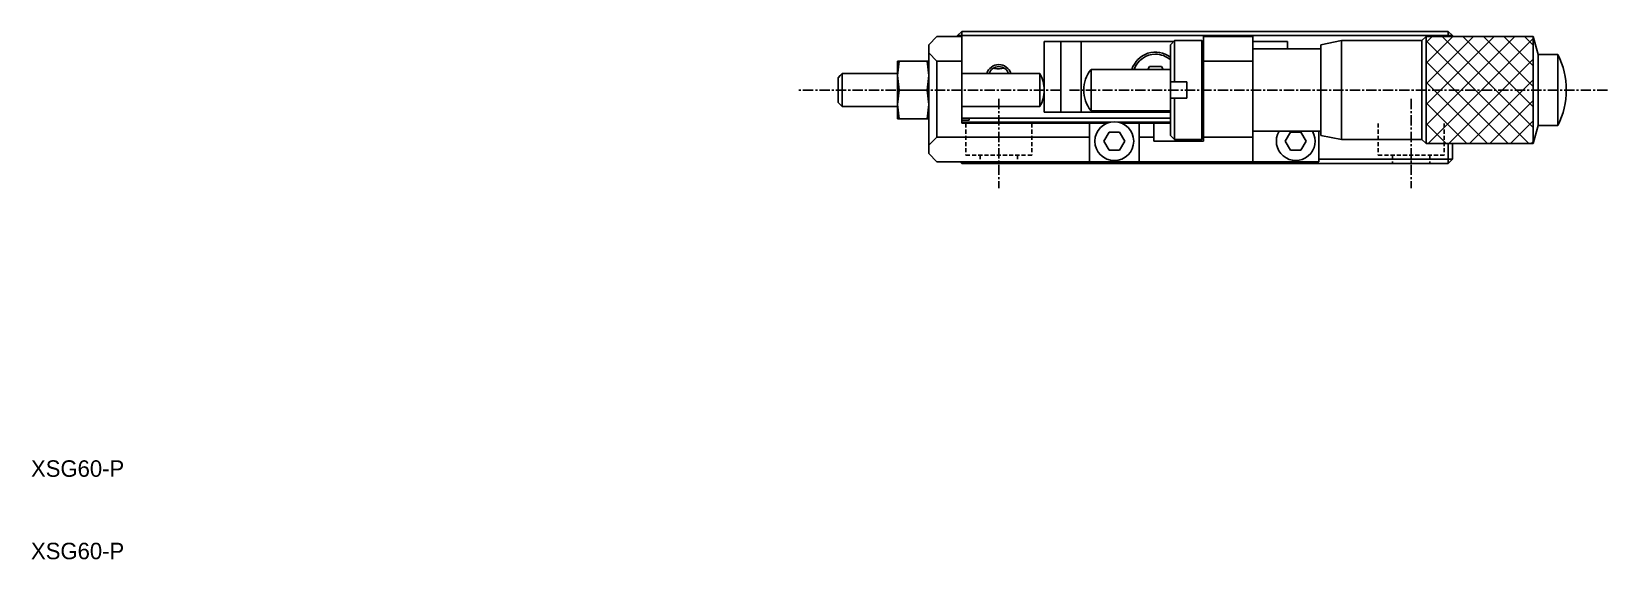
# Model space of a CAD drawing. Extents: x 10 to 357, y 10 to 228.
# Drawn here: x 10.1 to 201.2, y 10 to 74 of the extents above; entities that cross this region are included whole.
import ezdxf

# ---------------------------------------------------------------- set-up
doc = ezdxf.new("R2010")
doc.units = 0
doc.linetypes.add('CENTER', pattern=[2, 1.25, -0.25, 0.25, -0.25])
doc.linetypes.add('DASHED', pattern=[0.75, 0.5, -0.25])
doc.layers.get('0').update_dxf_attribs({"linetype": 'CONTINUOUS'})
doc.layers.add('CENTER', color=1, linetype='CENTER')
doc.styles.get("Standard").update_dxf_attribs({"font": 'FG教科書体NT-M'})

msp = doc.modelspace()

# ---------------------------------------------------------------- linework, layer by layer
at = {"color": 7, "linetype": 'CONTINUOUS'}
for p, q in [((118.849997, 72.4), (119.849997, 73.4)), ((119.849997, 73.4), (122.849997, 73.4)), ((122.849997, 74), (122.349997, 73.5)), ((122.349997, 73.4), (122.349997, 73.5)), ((122.349997, 73.5), (122.849997, 73.5)), ((122.849997, 74), (122.849997, 73.5)), ((122.849997, 74), (181.849997, 74)), ((122.849997, 73.5), (122.849997, 73.4)), ((181.849997, 73.5), (122.849997, 73.5)), ((122.849997, 73.4), (122.849997, 70.4)), ((132.849997, 64.2), (132.849997, 72.8)), ((132.849997, 72.8), (134.849997, 72.8)), ((134.849997, 72.8), (134.849997, 64.2)), ((137.349997, 72.8), (134.849997, 72.8)), ((137.349997, 64.2), (137.349997, 72.8)), ((137.349997, 72.8), (148.549997, 72.8)), ((148.649997, 72.9), (148.149997, 72.4)), ((148.649997, 72.9), (148.649997, 67.9)), ((151.949997, 72.9), (148.649997, 72.9)), ((151.949997, 66.9), (151.949997, 72.9)), ((152.149997, 72.7), (151.949997, 72.9)), ((152.049997, 72.8), (152.149997, 72.8)), ((152.149997, 73.4), (158.149997, 73.4)), ((152.149997, 70.4), (152.149997, 73.4)), ((158.149997, 73.4), (158.149997, 70.4)), ((158.149997, 72.8), (162.349997, 72.8)), ((162.349997, 72.8), (162.349997, 71.9)), ((168.899996, 72.899996), (166.399997, 72.399997)), ((168.899996, 72.899996), (168.899996, 60.900004)), ((178.650001, 72.899996), (168.899996, 72.899996)), ((179.150003, 73.399999), (178.650001, 72.899996)), ((178.650001, 72.899996), (178.650001, 60.900004)), ((179.150003, 73.399999), (192.150004, 73.399999)), ((179.150003, 60.400001), (179.150003, 73.399999)), ((181.849997, 73.5), (181.849997, 74)), ((182.349997, 73.5), (181.849997, 74)), ((181.849997, 73.399999), (181.849997, 73.5)), ((181.849997, 73.5), (182.349997, 73.5)), ((182.349997, 73.5), (182.349997, 73.399999)), ((192.739492, 71.2), (192.150004, 73.399999)), ((192.150004, 73.399999), (192.150004, 60.400001)), ((118.849997, 71.4), (118.849997, 72.4)), ((119.849997, 70.4), (118.849997, 71.4)), ((118.849997, 70.4), (118.849997, 71.4)), ((148.149997, 67.9), (148.149997, 72.4)), ((166.399997, 71.9), (158.149997, 71.9)), ((166.399997, 72.399997), (166.399997, 61.400003)), ((192.739492, 71.2), (192.739492, 62.6)), ((195.150003, 71.2), (192.739492, 71.2)), ((195.150003, 71.2), (195.150003, 62.6)), ((108.349997, 68.9), (108.099997, 68.65)), ((108.349997, 68.9), (108.349996, 64.9)), ((115.049977, 68.9), (108.349997, 68.9)), ((115.247069, 70.4), (115.049997, 68.65)), ((115.049997, 70.4), (115.247069, 70.4)), ((115.049997, 68.65), (115.049997, 70.4)), ((118.652924, 70.4), (115.247069, 70.4)), ((118.849997, 68.65), (118.652924, 70.4)), ((118.652924, 70.4), (118.849997, 70.4)), ((118.849997, 68.9), (118.849997, 70.4)), ((118.849997, 64.9), (118.849997, 68.9)), ((122.849997, 70.4), (119.849997, 70.4)), ((119.849997, 70.4), (119.849997, 61.2)), ((122.849997, 62.9), (122.849997, 70.4)), ((132.314098, 68.9), (122.849997, 68.9)), ((126.804993, 69.513329), (126.66261, 69.544031)), ((132.314098, 64.899995), (132.314098, 68.900005)), ((132.314098, 64.9), (132.314098, 68.9)), ((138.527506, 69.399996), (138.527506, 64.400004)), ((148.149997, 69.399996), (138.527506, 69.399996)), ((145.426234, 69.399996), (145.628309, 69.75)), ((145.628309, 69.75), (147.071684, 69.75)), ((147.071684, 69.75), (147.273759, 69.399996)), ((158.149997, 70.4), (152.149997, 70.4)), ((152.149997, 70.4), (152.149997, 61.2)), ((158.149997, 61.2), (158.149997, 70.4)), ((107.849996, 65.4), (107.849997, 68.4)), ((108.099997, 68.65), (107.849997, 68.4)), ((115.049996, 65.15), (115.049997, 68.65)), ((115.247069, 66.9), (115.049996, 65.15)), ((115.049997, 68.65), (115.247069, 66.9)), ((118.652924, 66.9), (115.247069, 66.9)), ((118.652924, 66.9), (118.849997, 68.65)), ((118.849996, 65.15), (118.652924, 66.9)), ((148.649997, 67.9), (148.149997, 67.9)), ((148.149997, 67.9), (148.149997, 65.9)), ((150.149997, 67.9), (148.649997, 67.9)), ((150.149996, 65.9), (150.149997, 67.9)), ((151.949996, 60.9), (151.949997, 66.9)), ((107.849996, 65.4), (108.099996, 65.15)), ((108.099996, 65.15), (108.349996, 64.9)), ((115.049996, 65.15), (115.247069, 63.4)), ((115.049996, 63.4), (115.049996, 65.15)), ((118.652924, 63.4), (118.849996, 65.15)), ((148.149996, 61.4), (148.149996, 65.9)), ((148.149996, 65.9), (148.649996, 65.9)), ((148.649996, 65.9), (148.649996, 60.9)), ((148.649996, 65.9), (150.149996, 65.9)), ((108.349996, 64.9), (115.049977, 64.9)), ((115.247069, 63.4), (115.049996, 63.4)), ((118.652924, 63.4), (115.247069, 63.4)), ((118.849996, 63.4), (118.652924, 63.4)), ((118.849997, 60.2), (118.849997, 64.9)), ((122.849997, 64.9), (132.314098, 64.9)), ((122.849997, 63.5), (148.149997, 63.5)), ((123.749997, 63.25), (122.849997, 63.25)), ((123.749997, 63.25), (123.749997, 63.5)), ((134.849997, 64.2), (132.849997, 64.2)), ((134.849997, 64.2), (137.349997, 64.2)), ((148.149997, 64.2), (137.349997, 64.2)), ((138.527506, 64.400004), (148.149997, 64.400004)), ((118.849997, 60.2), (119.849997, 61.2)), ((119.849997, 61.2), (138.349997, 61.2)), ((140.867814, 63), (122.849997, 63)), ((138.349997, 62.9), (122.849997, 62.9)), ((138.349997, 61.2), (138.349997, 62.9)), ((138.349997, 62.9), (140.523861, 62.9)), ((138.349997, 61.2), (138.349997, 58.2)), ((140.079826, 60.7), (140.714911, 61.8)), ((140.714911, 61.8), (140.079826, 60.7)), ((140.714911, 61.8), (141.985082, 61.8)), ((141.985082, 61.8), (140.714911, 61.8)), ((148.149997, 63), (141.832179, 63)), ((141.985082, 61.8), (142.620167, 60.7)), ((142.620167, 60.7), (141.985082, 61.8)), ((142.176132, 62.9), (144.349997, 62.9)), ((144.349997, 62.9), (144.349997, 61.2)), ((146.149997, 62.9), (144.349997, 62.9)), ((144.349997, 61.2), (146.149997, 61.2)), ((144.349997, 58.2), (144.349997, 61.2)), ((146.149997, 62.9), (146.149997, 61.2)), ((148.149997, 62.9), (146.149997, 62.9)), ((146.149997, 61.2), (146.149997, 60.7)), ((148.149996, 61.4), (148.649996, 60.9)), ((152.149997, 61.2), (158.149997, 61.2)), ((152.149997, 60.7), (152.149997, 61.2)), ((158.149997, 61.9), (166.399997, 61.9)), ((158.149997, 61.2), (158.149997, 58.2)), ((162.079826, 60.7), (162.714911, 61.8)), ((162.714911, 61.8), (162.079826, 60.7)), ((162.714911, 61.8), (163.985082, 61.8)), ((163.985082, 61.8), (162.714911, 61.8)), ((163.985082, 61.8), (164.620167, 60.7)), ((164.620167, 60.7), (163.985082, 61.8)), ((166.149997, 61.9), (166.149997, 58.2)), ((166.399997, 61.400003), (168.899996, 60.900004)), ((192.150004, 60.400001), (192.739492, 62.6)), ((192.739492, 62.6), (195.150003, 62.6)), ((118.849997, 59.2), (118.849997, 60.2)), ((140.714911, 59.6), (140.079826, 60.7)), ((141.985082, 59.6), (140.714911, 59.6)), ((142.620167, 60.7), (141.985082, 59.6)), ((146.149997, 60.7), (152.149997, 60.7)), ((148.649996, 60.9), (151.949996, 60.9)), ((151.949996, 60.9), (152.149996, 61.1)), ((162.714911, 59.6), (162.079826, 60.7)), ((163.985082, 59.6), (162.714911, 59.6)), ((164.620167, 60.7), (163.985082, 59.6)), ((168.899996, 60.900004), (178.650001, 60.900004)), ((178.650001, 60.900004), (179.150003, 60.400001)), ((192.150004, 60.400001), (179.150003, 60.400001)), ((181.849997, 58.5), (181.849997, 60.400001)), ((182.349997, 60.400001), (182.349997, 58.5)), ((119.849997, 58.2), (118.849997, 59.2)), ((138.349997, 58.2), (119.849997, 58.2)), ((122.849997, 58), (122.649997, 58.2)), ((122.849997, 58), (122.849997, 58.2)), ((181.849997, 58), (122.849997, 58)), ((144.349997, 58.2), (138.349997, 58.2)), ((158.149997, 58.2), (144.349997, 58.2)), ((158.149997, 58.2), (161.149997, 58.2)), ((166.149997, 58.2), (161.149997, 58.2)), ((166.149997, 58.5), (181.849997, 58.5)), ((181.849997, 58), (181.849997, 58.5)), ((182.349997, 58.5), (181.849997, 58.5)), ((181.849997, 58), (182.349997, 58.5))]:
    msp.add_line(p, q, dxfattribs=at)
at = {"color": 3, "linetype": 'CONTINUOUS'}
for p, q in [((179.150003, 73.399999), (179.150003, 60.400001)), ((192.150004, 73.399999), (179.150003, 73.399999)), ((179.150003, 72.650003), (179.899999, 73.399999)), ((179.150003, 70.150003), (182.399999, 73.399999)), ((179.150003, 67.650003), (184.899999, 73.399999)), ((179.150003, 65.150003), (187.399999, 73.399999)), ((179.150003, 62.650003), (189.899999, 73.399999)), ((179.150003, 72.849997), (191.599999, 60.400001)), ((179.400001, 60.400001), (192.150004, 73.150004)), ((181.100001, 73.399999), (192.150004, 62.349996)), ((183.600001, 73.399999), (192.150004, 64.849996)), ((186.100001, 73.399999), (192.150004, 67.349996)), ((188.600001, 73.399999), (192.150004, 69.849996)), ((191.100001, 73.399999), (192.150004, 72.349996)), ((192.150004, 73.399999), (192.150004, 60.400001)), ((179.150003, 70.349997), (189.099999, 60.400001)), ((181.900001, 60.400001), (192.150004, 70.650004)), ((179.150003, 67.849997), (186.599999, 60.400001)), ((184.400001, 60.400001), (192.150004, 68.150004)), ((179.150003, 65.349997), (184.099999, 60.400001)), ((186.900001, 60.400001), (192.150004, 65.650004)), ((189.400001, 60.400001), (192.150004, 63.150004)), ((179.150003, 62.849997), (181.599999, 60.400001)), ((179.150003, 60.400001), (192.150004, 60.400001)), ((191.900001, 60.400001), (192.150004, 60.650004))]:
    msp.add_line(p, q, dxfattribs=at)
at = {"color": 3, "linetype": 'DASHED'}
for p, q in [((123.349997, 62.85), (123.349997, 59)), ((131.349997, 62.85), (131.349997, 59)), ((173.349997, 62.85), (173.349997, 59)), ((181.349997, 62.85), (181.349997, 59)), ((131.349997, 59), (123.349997, 59)), ((125.099997, 59), (125.099997, 58)), ((129.599997, 59), (129.599997, 58)), ((181.349997, 59), (173.349997, 59)), ((175.099997, 59), (175.099997, 58)), ((179.599997, 59), (179.599997, 58))]:
    msp.add_line(p, q, dxfattribs=at)
at = {"color": 7, "linetype": 'CONTINUOUS'}
msp.add_circle((141.349997, 60.7), 2.35, dxfattribs=at)
for centre, radius, start, end in [((146.349997, 68.5), 3, 53.130102, 162.542477), ((146.349997, 68.5), 2.75, 90, 160.896764), ((146.349997, 68.5), 2.75, 49.114807, 90), ((186.405002, 66.9), 9.745001, 333.816209, 26.183791), ((127.349997, 68.5), 1.25, 18.662925, 161.337075), ((127.296272, 74.542859), 5.053467, 264.42110993, 278.43306973), ((128.849997, 66.9), 4, 0, 30), ((141.650001, 66.9), 3.999997, 141.317811, 218.682189), ((128.849997, 66.9), 4, 330, 0), ((163.349997, 60.7), 2.35, 149.293644, 30.706356)]:
    msp.add_arc(centre, radius, start, end, dxfattribs=at)
at = {"color": 3, "linetype": 'CONTINUOUS'}
for start, end in [(90, 164.53399), (15.46601, 90)]:
    msp.add_arc((127.349997, 68.5), 1.5, start, end, dxfattribs=at)
at = {"layer": 'CENTER', "color": 1, "linetype": 'CENTER'}
for p, q in [((134.849997, 66.9), (102.849997, 66.9)), ((201.150004, 66.9), (135.650005, 66.9)), ((127.349997, 65.85), (127.349997, 55)), ((177.349997, 65.85), (177.349997, 55))]:
    msp.add_line(p, q, dxfattribs=at)

# ---------------------------------------------------------------- texts
at = {"color": 7, "linetype": 'CONTINUOUS'}
for p in [(10, 20), (10, 10)]:
    msp.add_text('XSG60-P', height=2, dxfattribs=at).set_placement(p)

doc.saveas('drawing.dxf')
